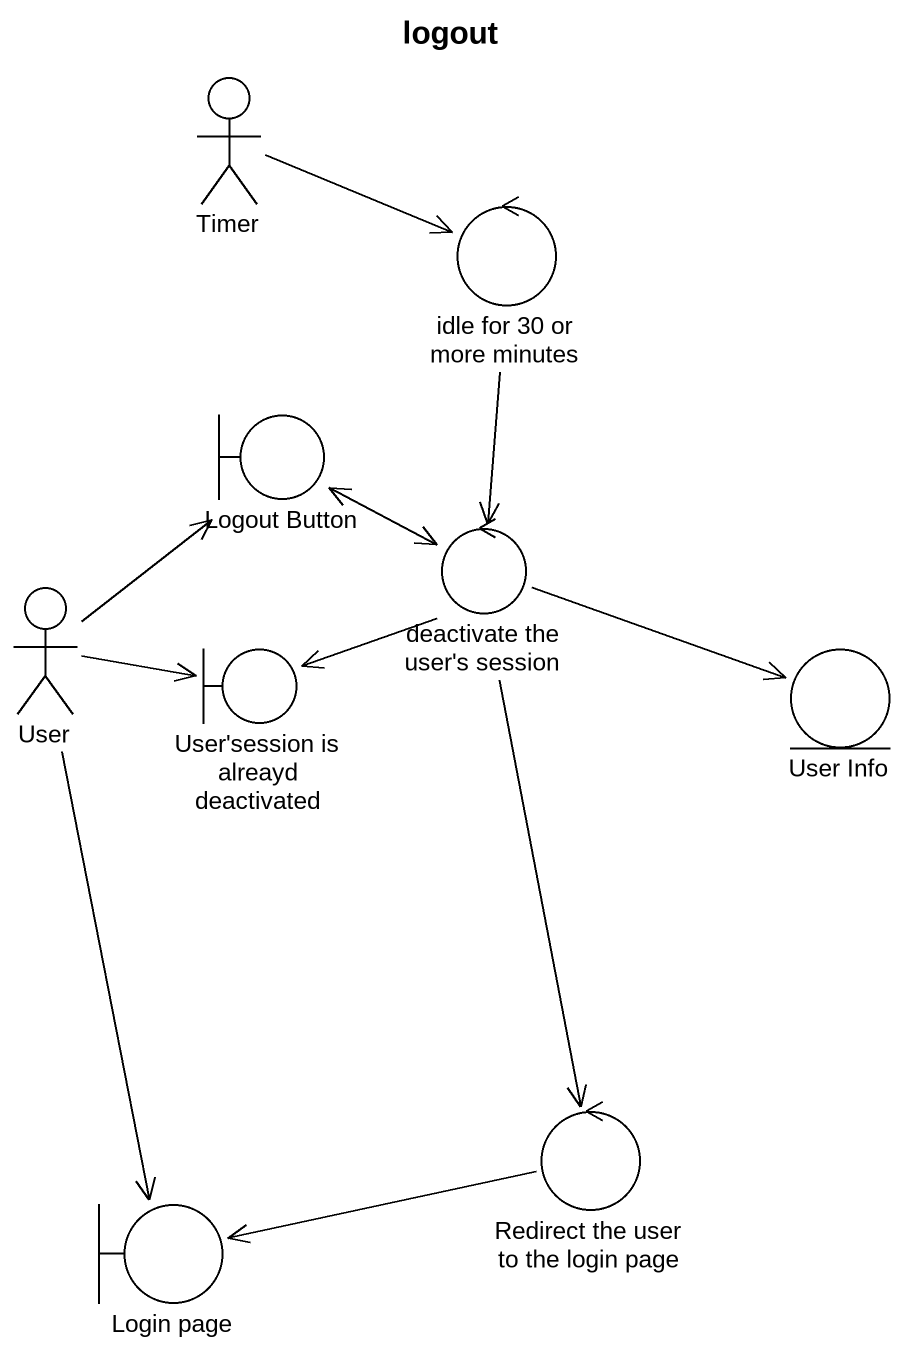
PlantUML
@startuml
title logout
actor Timer
control "idle for 30 or more minutes" as idle_for_30_or_more_minutes
boundary "Logout Button" as Logout_Button
control "deactivate the user's session" as deactivate_the_user_s
actor User
boundary "User'session is alreayd deactivated" as User_session_is_alreayd
entity "User Info" as User_Info
control "Redirect the user to the login page" as Redirect_the_user_to_the
boundary "Login page" as Login_page
Timer -right-> idle_for_30_or_more_minutes
idle_for_30_or_more_minutes --> deactivate_the_user_s
Logout_Button --> deactivate_the_user_s
deactivate_the_user_s -up-> Logout_Button
deactivate_the_user_s -left-> User_session_is_alreayd
deactivate_the_user_s -right-> User_Info
deactivate_the_user_s --> Redirect_the_user_to_the
User -up-> Logout_Button
User -right-> User_session_is_alreayd
User --> Login_page
Redirect_the_user_to_the -left-> Login_page
@enduml
